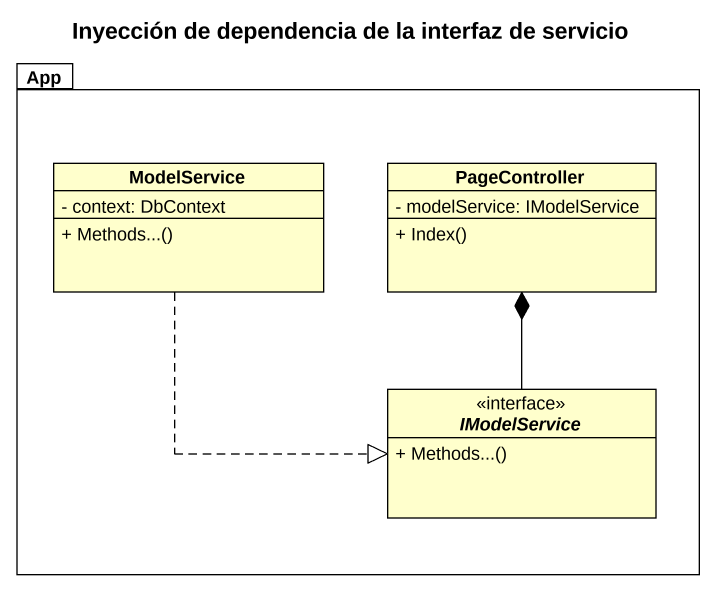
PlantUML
@startuml
title Inyección de dependencia de la interfaz de servicio
hide circle
hide empty members
skinparam classAttributeIconSize 0
package App {
  class ModelService {
    - context: DbContext
    + Methods...()
  }
  class PageController {
    - modelService: IModelService
    + Index()
  }
  interface IModelService {
    + Methods...()
  }
}
ModelService ..|> IModelService
IModelService -up-* PageController
@enduml
